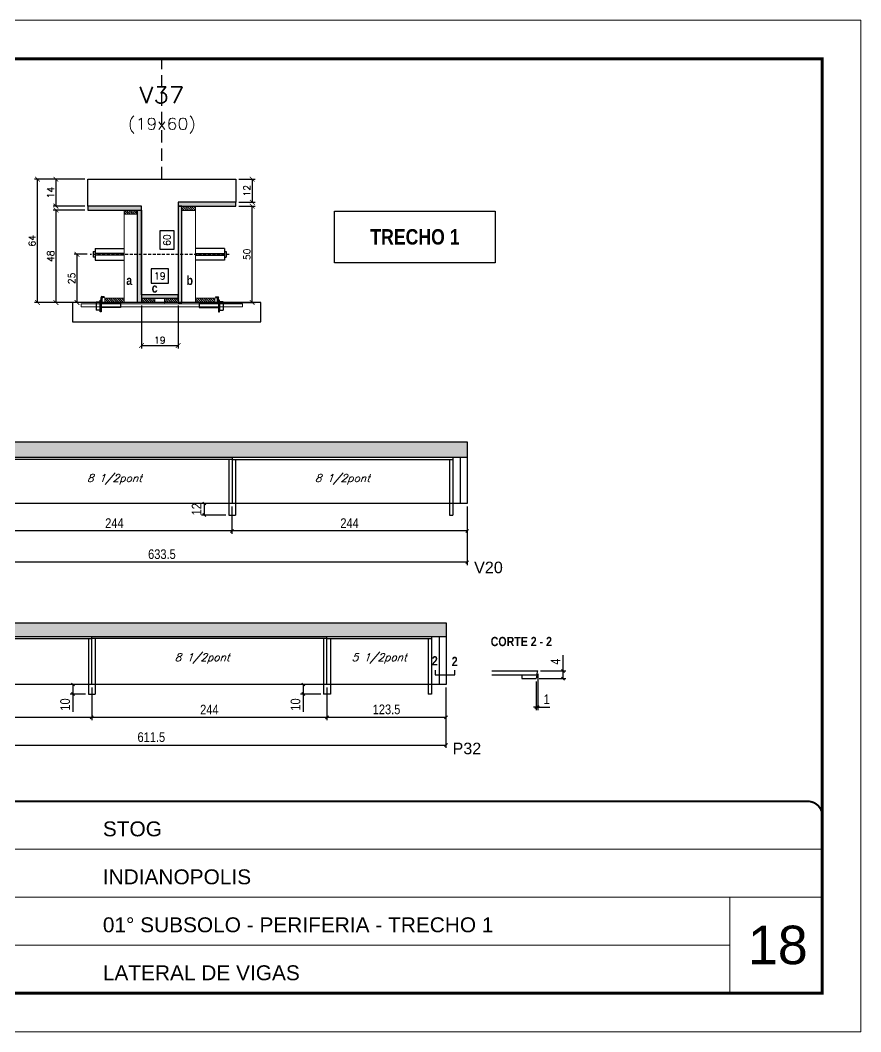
# Model space of a CAD drawing. Extents: x 0 to 6325, y 5574 to 19307.
# Drawn here: x 2198 to 3070, y 12466 to 13516 of the extents above; entities that cross this region are included whole.
import ezdxf
from ezdxf.enums import TextEntityAlignment as Align

# ---------------------------------------------------------------- set-up
doc = ezdxf.new("R2010")
doc.units = 0
for name, pattern in [('CONTINUO', [0]), ('DASHED', [0.75, 0.5, -0.25]), ('HIDDEN', [9.525, 6.35, -3.175])]:
    doc.linetypes.add(name, pattern=pattern)
for name, color, linetype in [('1', 1, 'Continuous'), ('5', 5, 'Continuous'), ('barrote', 251, 'Continuous'), ('COTA', 241, 'Continuous'), ('Cota Seção (2x)', 4, 'Continuous'), ('detalhes', 4, 'Continuous'), ('Hachura', 253, 'Continuous'), ('NOMENCLATURA', 7, 'Continuous'), ('Painéis', 200, 'Continuous'), ('presilha', 1, 'Continuous'), ('SARR_2.2x7', 40, 'Continuous'), ('SARR_3.5x7', 81, 'Continuous'), ('TENSOR', 3, 'Continuous'), ('texto', 7, 'Continuous'), ('Texto de Titulo', 7, 'Continuous'), ('Texto Qtd Sarr', 242, 'Continuous')]:
    doc.layers.add(name, color=color, linetype=linetype)
for name, color, linetype, lineweight in [('CARIMBO', 255, 'Continuous', 9), ('CONCRETO', 251, 'Continuous', 25), ('Folhas', 255, 'Continuous', 9), ('Madeira', 126, 'Continuous', 18), ('SARRAFO DE PRESSAO', 251, 'DASHED', 9), ('SCO-___-LAJ', 2, 'Continuous', 0), ('Texto Seção', 7, 'Continuous', 15)]:
    doc.layers.add(name, color=color, linetype=linetype, lineweight=lineweight)
doc.styles.add('arial', font='arial.ttf')
doc.styles.add('COTA TECNICA', font='techl___.ttf', dxfattribs={"height": 10})
doc.styles.add('ROMANC', font='techb___.ttf', dxfattribs={"height": 2.5})
doc.styles.add('Romans', font='romans.shx')
doc.styles.get("Standard").update_dxf_attribs({"font": 'arial.ttf'})
doc.styles.add('TECNICA', font='techb___.ttf', dxfattribs={"height": 10})
doc.dimstyles.new('Cota Seção (2x)', dxfattribs={"dimtxt": 7, "dimasz": 5, "dimexe": 3, "dimexo": 3, "dimgap": 2, "dimtad": 3, "dimdec": 1, "dimlfac": 0.5, "dimzin": 12, "dimdsep": 46, "dimtxsty": 'Romans', "dimblk": 'ARCHTICK', "dimcen": 0, "dimclrd": 4, "dimclre": 4, "dimclrt": 1, "dimadec": 1, "dimazin": 3, "dimtfac": 1, "dimtdec": 1, "dimtmove": 0, "dimatfit": 3, "dimldrblk": 'OBLIQUE', "dimfxl": 1, "dimtolj": 1, "dimtzin": 12, "dimarcsym": 0})
doc.dimstyles.new('Cota Seção interna', dxfattribs={"dimtxt": 7, "dimasz": 6, "dimexe": 0.18, "dimexo": 2, "dimgap": -4, "dimtad": 3, "dimdec": 1, "dimlfac": 0.5, "dimzin": 12, "dimdsep": 46, "dimtxsty": 'Romans', "dimblk": 'ARCHTICK', "dimcen": 0.09, "dimse1": 1, "dimse2": 1, "dimsd1": 1, "dimsd2": 1, "dimclrd": 180, "dimclre": 5, "dimclrt": 1, "dimadec": 0, "dimazin": 3, "dimtfac": 1, "dimtdec": 1, "dimtofl": 0, "dimtmove": 0, "dimatfit": 3, "dimldrblk": 'ARCHTICK', "dimfxl": 1, "dimtolj": 1, "dimtzin": 0, "dimarcsym": 0})
doc.dimstyles.new('PAINEL', dxfattribs={"dimtxt": 10, "dimasz": 3, "dimexe": 3, "dimexo": 3, "dimgap": 3, "dimtad": 1, "dimdec": 1, "dimzin": 12, "dimdsep": 46, "dimtxsty": 'COTA TECNICA', "dimblk1": 'OBLIQUE', "dimblk2": 'OBLIQUE', "dimsah": 1, "dimcen": 0.9, "dimclrd": 4, "dimclre": 4, "dimclrt": 240, "dimadec": 1, "dimazin": 3, "dimtfac": 1, "dimtdec": 1, "dimtmove": 0, "dimatfit": 3, "dimfxl": 1, "dimtolj": 1, "dimtzin": 12, "dimarcsym": 0})
pattern_1 = [(315, (25280.4202, 4993.0558), (1.12253202, 1.12253202), [])]
pattern_2 = [(50, (-2e-12, 1148.575), (5.46554, -0.4781726), [0.5715, -6.2865]), (355, (-2e-12, 1148.575), (-1.0573026, 5.7317054), [0.4572, -5.0292175]), (100.451445, (0.4555, 1148.535), (4.4082374, 5.2535326), [0.4857003, -5.3427073]), (46.1842, (-2e-12, 1150.099), (8.1323712, -1.26127), [0.85725, -9.42975]), (96.63556, (0.678, 1149.994), (7.122124, 7.4227837), [0.7285507, -8.014068]), (351.18415, (-2e-12, 1150.099), (7.122124, 7.422784), [0.685799, -7.543792]), (21, (0.762, 1149.718), (4.5484317, -3.067956), [0.5715, -6.2865]), (326, (0.762, 1149.718), (1.8540609, 5.525639), [0.4572, -5.0292]), (71.451445, (1.141, 1149.4624), (6.4024926, 2.457683), [0.4857003, -5.3426981]), (37.5, (-2e-12, 1148.5751), (0.0926581, 2.53665117), [0, -4.96824, 0, -5.1054, 0, -5.04825]), (7.5, (-2e-12, 1148.575), (2.0045899, 3.00541724), [0, -2.91084, 0, -4.85394, 0, -1.92405]), (327.5, (-1.6993, 1148.5751), (4.06771786, -0.17186232), [0, -1.905, 0, -5.9436, 0, -7.8867]), (317.5, (-2.4613, 1148.575), (4.4438754, 0.7627947), [0, -2.4765, 0, -3.94716, 0, -5.6007])]

# ---------------------------------------------------------------- blocks, each defined once
blk = doc.blocks.new('9999999999')
at = {"color": 30, "linetype": 'CONTINUO'}
for p, q in [((98564.6, 34379.6), (99584, 34379.6)), ((98564.6, 34329.8), (99488, 34329.8)), ((99584, 34329.8), (99488, 34329.8)), ((99488, 34329.8), (99488, 34230.2)), ((98564.6, 34280), (99488, 34280))]:
    blk.add_line(p, q, dxfattribs=at)
at = {"color": 30, "linetype": 'CONTINUO', "const_width": 2}
blk.add_lwpolyline([(99584, 34230.2), (99584, 34414.4, 0.414214), (99569, 34429.4), (98229, 34429.4, 0.414214), (98214, 34414.4), (98214, 34245.2, 0.414214), (98229, 34230.2), (99584, 34230.2)], format="xyb", dxfattribs=at)
at = {"layer": 'Folhas'}
blk.add_lwpolyline([(98139, 34190.2), (99624, 34190.2), (99624, 35240.2), (98139, 35240.2)], close=True, dxfattribs=at)
at = {"layer": 'Folhas', "color": 30, "const_width": 3}
blk.add_lwpolyline([(98214, 34230.2), (99584, 34230.2), (99584, 35200.2), (98214, 35200.2)], close=True, dxfattribs=at)
at = {"color": 7, "linetype": 'Continuous', "ltscale": 5, "style": 'arial'}
for s, height, p in [('STOG', 15.48, (98837.7, 34393.1)), ('INDIANOPOLIS', 15.483, (98837.7, 34343.3)), ('01° SUBSOLO - PERIFERIA - TRECHO 1', 15.483, (98837.7, 34293.5)), ('LATERAL DE VIGAS', 15.483, (98837.7, 34243.7))]:
    blk.add_text(s, height=height, dxfattribs=at).set_placement(p)
blk = doc.blocks.new('titulo1')
at = {"layer": 'Defpoints', "color": 252, "linetype": 'HIDDEN', "ltscale": 2}
blk.add_line((0, 0), (0, 125), dxfattribs=at)
at = {"layer": 'Defpoints', "style": 'Romans', "oblique": 15}
blk.add_attdef('FOLHA', text='', height=10, dxfattribs=at).set_placement((0, 15.6), align=Align.MIDDLE_CENTER)
at = {"layer": 'Texto Qtd Sarr', "color": 3, "style": 'Romans', "oblique": 15}
for tag, height, p in [('TITULO', 17, (0, 71.4)), ('SEÇÃO', 12, (0, 41.5))]:
    blk.add_attdef(tag, text='', height=height, dxfattribs=at).set_placement(p, align=Align.MIDDLE_CENTER)
blk = doc.blocks.new('_ArchTick')
at = {"color": 0, "linetype": 'ByBlock', "const_width": 0.15}
blk.add_lwpolyline([(-0.5, -0.5), (0.5, 0.5)], dxfattribs=at)
blk = doc.blocks.new('*D3735')
at = {"layer": 'COTA', "color": 4, "lineweight": -2, "transparency": 16777216}
for p, q in [((2424.8, 13350.7), (2441.7, 13350.7)), ((2438.7, 13350.7), (2438.7, 13326.7)), ((2424.8, 13326.7), (2441.7, 13326.7))]:
    blk.add_line(p, q, dxfattribs=at)
at = {"layer": 'Defpoints', "color": 0, "transparency": 16777216}
for p in [(2421.8, 13350.7), (2421.8, 13326.7), (2438.7, 13326.7)]:
    blk.add_point(p, dxfattribs=at)
at = {"layer": 'COTA', "color": 4, "lineweight": -2, "transparency": 16777216, "xscale": 5, "yscale": 5, "zscale": 5}
for p, rotation in [((2438.7, 13350.7), 90), ((2438.7, 13326.7), 270)]:
    blk.add_blockref('_ArchTick', p, dxfattribs=dict(at, rotation=rotation))
at = {"layer": 'COTA', "color": 1, "transparency": 16777216, "insert": (2433.2, 13338.7), "char_height": 7, "attachment_point": 5, "rotation": 90, "style": 'Romans'}
blk.add_mtext('\\A1;12', dxfattribs=at)
blk = doc.blocks.new('_Oblique')
at = {"layer": '1', "color": 0, "lineweight": -2}
blk.add_line((-0.5, -0.5), (0.5, 0.5), dxfattribs=at)
blk = doc.blocks.new('*D3736')
at = {"layer": 'COTA', "color": 4, "lineweight": -2, "transparency": 16777216}
for p, q in [((2265.2, 13350.7), (2212.8, 13350.7)), ((2215.8, 13222.7), (2215.8, 13350.7)), ((2287.2, 13222.7), (2212.8, 13222.7))]:
    blk.add_line(p, q, dxfattribs=at)
at = {"layer": 'Defpoints', "color": 0, "transparency": 16777216}
for p in [(2215.8, 13350.7), (2268.2, 13350.7), (2290.2, 13222.7)]:
    blk.add_point(p, dxfattribs=at)
at = {"layer": 'COTA', "color": 4, "lineweight": -2, "transparency": 16777216, "xscale": 5, "yscale": 5, "zscale": 5}
for p, rotation in [((2215.8, 13350.7), 90), ((2215.8, 13222.7), 270)]:
    blk.add_blockref('_ArchTick', p, dxfattribs=dict(at, rotation=rotation))
at = {"layer": 'COTA', "color": 1, "transparency": 16777216, "insert": (2210.3, 13286.7), "char_height": 7, "attachment_point": 5, "rotation": 90, "style": 'Romans'}
blk.add_mtext('\\A1;64', dxfattribs=at)
blk = doc.blocks.new('*D3737')
at = {"layer": 'COTA', "color": 4, "lineweight": -2, "transparency": 16777216}
for p, q in [((2424.8, 13322.7), (2441.7, 13322.7)), ((2438.7, 13222.7), (2438.7, 13322.7)), ((2398.4, 13222.7), (2441.7, 13222.7))]:
    blk.add_line(p, q, dxfattribs=at)
at = {"layer": 'Defpoints', "color": 0, "transparency": 16777216}
for p in [(2421.8, 13322.7), (2438.7, 13322.7), (2395.4, 13222.7)]:
    blk.add_point(p, dxfattribs=at)
at = {"layer": 'COTA', "color": 4, "lineweight": -2, "transparency": 16777216, "xscale": 5, "yscale": 5, "zscale": 5}
for p, rotation in [((2438.7, 13322.7), 90), ((2438.7, 13222.7), 270)]:
    blk.add_blockref('_ArchTick', p, dxfattribs=dict(at, rotation=rotation))
at = {"layer": 'COTA', "color": 1, "transparency": 16777216, "insert": (2433.2, 13272.7), "char_height": 7, "attachment_point": 5, "rotation": 90, "style": 'Romans'}
blk.add_mtext('\\A1;50', dxfattribs=at)
blk = doc.blocks.new('*D3738')
at = {"layer": 'Cota Seção (2x)', "color": 180, "lineweight": -2, "transparency": 16777216}
for p, q in [((2357.8, 13297), (2342.8, 13297)), ((2342.8, 13297), (2342.8, 13278)), ((2357.8, 13278), (2357.8, 13297)), ((2342.8, 13278), (2357.8, 13278))]:
    blk.add_line(p, q, dxfattribs=at)
at = {"layer": 'Defpoints', "color": 0, "transparency": 16777216}
for p in [(2361.8, 13350.7), (2372.8, 13350.7), (2372.8, 13230.7)]:
    blk.add_point(p, dxfattribs=at)
at = {"layer": 'Cota Seção (2x)', "color": 1, "transparency": 16777216, "insert": (2350.3, 13287.5), "char_height": 7, "attachment_point": 5, "rotation": 90, "style": 'Romans'}
blk.add_mtext('\\A1;60', dxfattribs=at)
blk = doc.blocks.new('*D3739')
at = {"layer": 'COTA', "color": 4, "lineweight": -2, "transparency": 16777216}
for p, q in [((2265.2, 13350.7), (2232.1, 13350.7)), ((2235.1, 13350.7), (2235.1, 13322.7)), ((2265.2, 13322.7), (2232.1, 13322.7))]:
    blk.add_line(p, q, dxfattribs=at)
at = {"layer": 'Defpoints', "color": 0, "transparency": 16777216}
for p in [(2268.2, 13350.7), (2235.1, 13322.7), (2268.2, 13322.7)]:
    blk.add_point(p, dxfattribs=at)
at = {"layer": 'COTA', "color": 4, "lineweight": -2, "transparency": 16777216, "xscale": 5, "yscale": 5, "zscale": 5}
for p, rotation in [((2235.1, 13350.7), 90), ((2235.1, 13322.7), 270)]:
    blk.add_blockref('_ArchTick', p, dxfattribs=dict(at, rotation=rotation))
at = {"layer": 'COTA', "color": 1, "transparency": 16777216, "insert": (2229.6, 13336.7), "char_height": 7, "attachment_point": 5, "rotation": 90, "style": 'Romans'}
blk.add_mtext('\\A1;14', dxfattribs=at)
blk = doc.blocks.new('*D3740')
at = {"layer": 'COTA', "color": 4, "lineweight": -2, "transparency": 16777216}
for p, q in [((2265.2, 13318.7), (2232.1, 13318.7)), ((2235.1, 13318.7), (2235.1, 13222.7)), ((2287.2, 13222.7), (2232.1, 13222.7))]:
    blk.add_line(p, q, dxfattribs=at)
at = {"layer": 'Defpoints', "color": 0, "transparency": 16777216}
for p in [(2268.2, 13318.7), (2235.1, 13222.7), (2290.2, 13222.7)]:
    blk.add_point(p, dxfattribs=at)
at = {"layer": 'COTA', "color": 4, "lineweight": -2, "transparency": 16777216, "xscale": 5, "yscale": 5, "zscale": 5}
for p, rotation in [((2235.1, 13318.7), 90), ((2235.1, 13222.7), 270)]:
    blk.add_blockref('_ArchTick', p, dxfattribs=dict(at, rotation=rotation))
at = {"layer": 'COTA', "color": 1, "transparency": 16777216, "insert": (2229.6, 13270.7), "char_height": 7, "attachment_point": 5, "rotation": 90, "style": 'Romans'}
blk.add_mtext('\\A1;48', dxfattribs=at)
blk = doc.blocks.new('PRESILHA METÁLICA 1')
at = {"layer": 'presilha'}
for p, q in [((7.5, 10.6), (7.5, 19.9)), ((12, 21), (8.6, 21)), ((9, 11.6), (9, 18.9)), ((12, 19.5), (9.6, 19.5)), ((12, 21), (12, 19.5)), ((0, 13), (6, 13)), ((0, 13), (0, 0)), ((6, 0), (0, 0)), ((6, 15.5), (7.5, 15.5)), ((6, -2.5), (6, 15.5)), ((6, 13), (6, 0)), ((7.5, 15.5), (7.5, -2.5)), ((37.5, 4.1), (7.5, 4.1)), ((37.5, 11), (9.6, 11)), ((37.5, 11), (37.5, 4.1)), ((7.5, -2.5), (6, -2.5))]:
    blk.add_line(p, q, dxfattribs=at)
for centre, radius, start, end in [((8.6, 19.9), 1.14, 90, 180), ((9.6, 18.9), 0.57, 90, 180), ((9.6, 11.6), 0.57, 180, 270)]:
    blk.add_arc(centre, radius, start, end, dxfattribs=at)
blk = doc.blocks.new('*D3741')
at = {"layer": 'COTA', "color": 4, "lineweight": -2, "transparency": 16777216}
for p, q in [((2323.8, 13219.7), (2323.8, 13175)), ((2361.8, 13219.7), (2361.8, 13175)), ((2323.8, 13178), (2361.8, 13178))]:
    blk.add_line(p, q, dxfattribs=at)
at = {"layer": 'Defpoints', "color": 0, "transparency": 16777216}
for p in [(2323.8, 13222.7), (2361.8, 13222.7), (2361.8, 13178)]:
    blk.add_point(p, dxfattribs=at)
at = {"layer": 'COTA', "color": 4, "lineweight": -2, "transparency": 16777216, "xscale": 5, "yscale": 5, "zscale": 5, "rotation": 180}
blk.add_blockref('_ArchTick', (2323.8, 13178), dxfattribs=at)
at = {"layer": 'COTA', "color": 4, "lineweight": -2, "transparency": 16777216, "xscale": 5, "yscale": 5, "zscale": 5}
blk.add_blockref('_ArchTick', (2361.8, 13178), dxfattribs=at)
at = {"layer": 'COTA', "color": 1, "transparency": 16777216, "insert": (2342.8, 13183.5), "char_height": 7, "attachment_point": 5, "style": 'Romans'}
blk.add_mtext('\\A1;19', dxfattribs=at)
blk = doc.blocks.new('*D3742')
at = {"layer": 'Cota Seção (2x)', "color": 180, "lineweight": -2, "transparency": 16777216}
for p, q in [((2351.8, 13257.7), (2333.8, 13257.7)), ((2333.8, 13257.7), (2333.8, 13242.7)), ((2351.8, 13242.7), (2351.8, 13257.7)), ((2333.8, 13242.7), (2351.8, 13242.7))]:
    blk.add_line(p, q, dxfattribs=at)
at = {"layer": 'Defpoints', "color": 0, "transparency": 16777216}
for p in [(2361.8, 13238.7), (2323.8, 13222.7), (2361.8, 13222.7)]:
    blk.add_point(p, dxfattribs=at)
at = {"layer": 'Cota Seção (2x)', "color": 1, "transparency": 16777216, "insert": (2342.8, 13250.2), "char_height": 7, "attachment_point": 5, "style": 'Romans'}
blk.add_mtext('\\A1;19', dxfattribs=at)
blk = doc.blocks.new('*D3743')
at = {"layer": 'COTA', "color": 4, "lineweight": -2, "transparency": 16777216}
for p, q in [((2028.2, 13011.1), (2028.2, 12950.2)), ((2661.7, 13011.1), (2661.7, 12950.2)), ((2661.7, 12953.2), (2028.2, 12953.2))]:
    blk.add_line(p, q, dxfattribs=at)
at = {"layer": 'Defpoints', "color": 0, "transparency": 16777216}
for p in [(2028.2, 13014.1), (2661.7, 13014.1), (2028.2, 12953.2)]:
    blk.add_point(p, dxfattribs=at)
at = {"layer": 'COTA', "color": 4, "lineweight": -2, "transparency": 16777216, "xscale": 3, "yscale": 3, "zscale": 3, "rotation": 180}
blk.add_blockref('_Oblique', (2028.2, 12953.2), dxfattribs=at)
at = {"layer": 'COTA', "color": 4, "lineweight": -2, "transparency": 16777216, "xscale": 3, "yscale": 3, "zscale": 3}
blk.add_blockref('_Oblique', (2661.7, 12953.2), dxfattribs=at)
at = {"layer": 'COTA', "color": 240, "transparency": 16777216, "insert": (2345, 12961.4), "char_height": 10, "attachment_point": 5, "style": 'COTA TECNICA'}
blk.add_mtext('\\A1;633.5', dxfattribs=at)
blk = doc.blocks.new('*D3744')
at = {"layer": 'COTA', "color": 4, "lineweight": -2, "transparency": 16777216}
for p, q in [((2028.2, 12823.2), (2028.2, 12760.3)), ((2639.7, 12823.2), (2639.7, 12760.3)), ((2028.2, 12763.3), (2639.7, 12763.3))]:
    blk.add_line(p, q, dxfattribs=at)
at = {"layer": 'Defpoints', "color": 0, "transparency": 16777216}
for p in [(2028.2, 12826.2), (2639.7, 12826.2), (2639.7, 12763.3)]:
    blk.add_point(p, dxfattribs=at)
at = {"layer": 'COTA', "color": 4, "lineweight": -2, "transparency": 16777216, "xscale": 3, "yscale": 3, "zscale": 3, "rotation": 180}
blk.add_blockref('_Oblique', (2028.2, 12763.3), dxfattribs=at)
at = {"layer": 'COTA', "color": 4, "lineweight": -2, "transparency": 16777216, "xscale": 3, "yscale": 3, "zscale": 3}
blk.add_blockref('_Oblique', (2639.7, 12763.3), dxfattribs=at)
at = {"layer": 'COTA', "color": 240, "transparency": 16777216, "insert": (2334, 12771.5), "char_height": 10, "attachment_point": 5, "style": 'COTA TECNICA'}
blk.add_mtext('\\A1;611.5', dxfattribs=at)
blk = doc.blocks.new('*D4932')
at = {"layer": 'COTA', "color": 4, "lineweight": -2, "transparency": 16777216}
for p, q in [((2417.7, 13011.1), (2417.7, 12982.6)), ((2661.7, 13011.1), (2661.7, 12982.6)), ((2661.7, 12985.6), (2417.7, 12985.6))]:
    blk.add_line(p, q, dxfattribs=at)
at = {"layer": 'Defpoints', "color": 0, "transparency": 16777216}
for p in [(2417.7, 13014.1), (2661.7, 13014.1), (2417.7, 12985.6)]:
    blk.add_point(p, dxfattribs=at)
at = {"layer": 'COTA', "color": 4, "lineweight": -2, "transparency": 16777216, "xscale": 3, "yscale": 3, "zscale": 3, "rotation": 180}
blk.add_blockref('_Oblique', (2417.7, 12985.6), dxfattribs=at)
at = {"layer": 'COTA', "color": 4, "lineweight": -2, "transparency": 16777216, "xscale": 3, "yscale": 3, "zscale": 3}
blk.add_blockref('_Oblique', (2661.7, 12985.6), dxfattribs=at)
at = {"layer": 'COTA', "color": 240, "transparency": 16777216, "insert": (2539.7, 12993.7), "char_height": 10, "attachment_point": 5, "style": 'COTA TECNICA'}
blk.add_mtext('\\A1;244', dxfattribs=at)
blk = doc.blocks.new('*D4933')
at = {"layer": 'COTA', "color": 4, "lineweight": -2, "transparency": 16777216}
for p, q in [((2173.7, 13011.1), (2173.7, 12982.6)), ((2417.7, 13011.1), (2417.7, 12982.6)), ((2417.7, 12985.6), (2173.7, 12985.6))]:
    blk.add_line(p, q, dxfattribs=at)
at = {"layer": 'Defpoints', "color": 0, "transparency": 16777216}
for p in [(2173.7, 13014.1), (2417.7, 13014.1), (2173.7, 12985.6)]:
    blk.add_point(p, dxfattribs=at)
at = {"layer": 'COTA', "color": 4, "lineweight": -2, "transparency": 16777216, "xscale": 3, "yscale": 3, "zscale": 3, "rotation": 180}
blk.add_blockref('_Oblique', (2173.7, 12985.6), dxfattribs=at)
at = {"layer": 'COTA', "color": 4, "lineweight": -2, "transparency": 16777216, "xscale": 3, "yscale": 3, "zscale": 3}
blk.add_blockref('_Oblique', (2417.7, 12985.6), dxfattribs=at)
at = {"layer": 'COTA', "color": 240, "transparency": 16777216, "insert": (2295.7, 12993.7), "char_height": 10, "attachment_point": 5, "style": 'COTA TECNICA'}
blk.add_mtext('\\A1;244', dxfattribs=at)
blk = doc.blocks.new('*D4910')
at = {"layer": 'COTA', "color": 4, "lineweight": -2, "transparency": 16777216}
for p, q in [((2389.1, 13002.1), (2389.1, 13014.1)), ((2411.2, 13002.1), (2386.1, 13002.1))]:
    blk.add_line(p, q, dxfattribs=at)
at = {"layer": 'Defpoints', "color": 0, "transparency": 16777216}
for p in [(2389.1, 13014.1), (2389.1, 13014.1), (2414.2, 13002.1)]:
    blk.add_point(p, dxfattribs=at)
at = {"layer": 'COTA', "color": 4, "lineweight": -2, "transparency": 16777216, "xscale": 3, "yscale": 3, "zscale": 3}
for p, rotation in [((2389.1, 13014.1), 90), ((2389.1, 13002.1), 270)]:
    blk.add_blockref('_Oblique', p, dxfattribs=dict(at, rotation=rotation))
at = {"layer": 'COTA', "color": 240, "transparency": 16777216, "insert": (2381, 13008.1), "char_height": 10, "attachment_point": 5, "rotation": 90, "style": 'COTA TECNICA'}
blk.add_mtext('\\A1;12', dxfattribs=at)
blk = doc.blocks.new('*D4912')
at = {"layer": 'COTA', "color": 4, "lineweight": -2, "transparency": 16777216}
for p, q in [((2028.2, 12823.2), (2028.2, 12789.1)), ((2272.2, 12823.2), (2272.2, 12789.1)), ((2028.2, 12792.1), (2272.2, 12792.1))]:
    blk.add_line(p, q, dxfattribs=at)
at = {"layer": 'Defpoints', "color": 0, "transparency": 16777216}
for p in [(2028.2, 12826.2), (2272.2, 12826.2), (2272.2, 12792.1)]:
    blk.add_point(p, dxfattribs=at)
at = {"layer": 'COTA', "color": 4, "lineweight": -2, "transparency": 16777216, "xscale": 3, "yscale": 3, "zscale": 3, "rotation": 180}
blk.add_blockref('_Oblique', (2028.2, 12792.1), dxfattribs=at)
at = {"layer": 'COTA', "color": 4, "lineweight": -2, "transparency": 16777216, "xscale": 3, "yscale": 3, "zscale": 3}
blk.add_blockref('_Oblique', (2272.2, 12792.1), dxfattribs=at)
at = {"layer": 'COTA', "color": 240, "transparency": 16777216, "insert": (2150.2, 12800.1), "char_height": 10, "attachment_point": 5, "style": 'COTA TECNICA'}
blk.add_mtext('\\A1;244', dxfattribs=at)
blk = doc.blocks.new('*D4926')
at = {"layer": 'COTA', "color": 4, "lineweight": -2, "transparency": 16777216}
for p, q in [((2272.2, 12823.2), (2272.2, 12789.1)), ((2516.2, 12823.2), (2516.2, 12789.1)), ((2272.2, 12792.1), (2516.2, 12792.1))]:
    blk.add_line(p, q, dxfattribs=at)
at = {"layer": 'Defpoints', "color": 0, "transparency": 16777216}
for p in [(2272.2, 12826.2), (2516.2, 12826.2), (2516.2, 12792.1)]:
    blk.add_point(p, dxfattribs=at)
at = {"layer": 'COTA', "color": 4, "lineweight": -2, "transparency": 16777216, "xscale": 3, "yscale": 3, "zscale": 3, "rotation": 180}
blk.add_blockref('_Oblique', (2272.2, 12792.1), dxfattribs=at)
at = {"layer": 'COTA', "color": 4, "lineweight": -2, "transparency": 16777216, "xscale": 3, "yscale": 3, "zscale": 3}
blk.add_blockref('_Oblique', (2516.2, 12792.1), dxfattribs=at)
at = {"layer": 'COTA', "color": 240, "transparency": 16777216, "insert": (2394.2, 12800.1), "char_height": 10, "attachment_point": 5, "style": 'COTA TECNICA'}
blk.add_mtext('\\A1;244', dxfattribs=at)
blk = doc.blocks.new('*D3756')
at = {"layer": 'COTA', "color": 4, "lineweight": -2, "transparency": 16777216}
for p, q in [((2516.2, 12823.2), (2516.2, 12789.1)), ((2639.7, 12823.2), (2639.7, 12789.1)), ((2516.2, 12792.1), (2639.7, 12792.1))]:
    blk.add_line(p, q, dxfattribs=at)
at = {"layer": 'Defpoints', "color": 0, "transparency": 16777216}
for p in [(2516.2, 12826.2), (2639.7, 12826.2), (2639.7, 12792.1)]:
    blk.add_point(p, dxfattribs=at)
at = {"layer": 'COTA', "color": 4, "lineweight": -2, "transparency": 16777216, "xscale": 3, "yscale": 3, "zscale": 3, "rotation": 180}
blk.add_blockref('_Oblique', (2516.2, 12792.1), dxfattribs=at)
at = {"layer": 'COTA', "color": 4, "lineweight": -2, "transparency": 16777216, "xscale": 3, "yscale": 3, "zscale": 3}
blk.add_blockref('_Oblique', (2639.7, 12792.1), dxfattribs=at)
at = {"layer": 'COTA', "color": 240, "transparency": 16777216, "insert": (2578, 12800.3), "char_height": 10, "attachment_point": 5, "style": 'COTA TECNICA'}
blk.add_mtext('\\A1;123.5', dxfattribs=at)
blk = doc.blocks.new('*D4927')
at = {"layer": 'COTA', "color": 4, "lineweight": -2, "transparency": 16777216}
for p, q in [((2734.9, 12837.3), (2734.9, 12799.7)), ((2733.4, 12829.3), (2733.4, 12799.7)), ((2733.4, 12802.7), (2730.4, 12802.7)), ((2733.4, 12802.7), (2734.9, 12802.7)), ((2734.9, 12802.7), (2747.4, 12802.7))]:
    blk.add_line(p, q, dxfattribs=at)
at = {"layer": 'Defpoints', "color": 0, "transparency": 16777216}
for p in [(2733.4, 12832.3), (2734.9, 12840.3), (2734.9, 12802.7)]:
    blk.add_point(p, dxfattribs=at)
at = {"layer": 'COTA', "color": 4, "lineweight": -2, "transparency": 16777216, "xscale": 3, "yscale": 3, "zscale": 3}
blk.add_blockref('_Oblique', (2733.4, 12802.7), dxfattribs=at)
at = {"layer": 'COTA', "color": 4, "lineweight": -2, "transparency": 16777216, "xscale": 3, "yscale": 3, "zscale": 3, "rotation": 180}
blk.add_blockref('_Oblique', (2734.9, 12802.7), dxfattribs=at)
at = {"layer": 'COTA', "color": 240, "transparency": 16777216, "insert": (2744.2, 12810.8), "char_height": 10, "attachment_point": 5, "style": 'COTA TECNICA'}
blk.add_mtext('\\A1;1', dxfattribs=at)
blk = doc.blocks.new('*D3757')
at = {"layer": 'COTA', "color": 4, "lineweight": -2, "transparency": 16777216}
for p, q in [((2761.2, 12840.3), (2761.2, 12856.5)), ((2736.4, 12832.3), (2764.2, 12832.3)), ((2737.9, 12840.3), (2764.2, 12840.3)), ((2761.2, 12832.3), (2761.2, 12840.3))]:
    blk.add_line(p, q, dxfattribs=at)
at = {"layer": 'Defpoints', "color": 0, "transparency": 16777216}
for p in [(2733.4, 12832.3), (2734.9, 12840.3), (2761.2, 12840.3)]:
    blk.add_point(p, dxfattribs=at)
at = {"layer": 'COTA', "color": 4, "lineweight": -2, "transparency": 16777216, "xscale": 3, "yscale": 3, "zscale": 3}
for p, rotation in [((2761.2, 12840.3), 90), ((2761.2, 12832.3), 270)]:
    blk.add_blockref('_Oblique', p, dxfattribs=dict(at, rotation=rotation))
at = {"layer": 'COTA', "color": 240, "transparency": 16777216, "insert": (2753.2, 12849.9), "char_height": 10, "attachment_point": 5, "rotation": 90, "style": 'COTA TECNICA'}
blk.add_mtext('\\A1;4', dxfattribs=at)
blk = doc.blocks.new('*D4928')
at = {"layer": 'COTA', "color": 4, "lineweight": -2, "transparency": 16777216}
for p, q in [((2252.7, 12826.2), (2252.7, 12816.2)), ((2265.7, 12816.2), (2249.7, 12816.2)), ((2252.7, 12816.2), (2252.7, 12797.7))]:
    blk.add_line(p, q, dxfattribs=at)
at = {"layer": 'Defpoints', "color": 0, "transparency": 16777216}
for p in [(2252.7, 12826.2), (2252.7, 12826.2), (2268.7, 12816.2)]:
    blk.add_point(p, dxfattribs=at)
at = {"layer": 'COTA', "color": 4, "lineweight": -2, "transparency": 16777216, "xscale": 3, "yscale": 3, "zscale": 3}
for p, rotation in [((2252.7, 12826.2), 90), ((2252.7, 12816.2), 270)]:
    blk.add_blockref('_Oblique', p, dxfattribs=dict(at, rotation=rotation))
at = {"layer": 'COTA', "color": 240, "transparency": 16777216, "insert": (2244.6, 12805.4), "char_height": 10, "attachment_point": 5, "rotation": 90, "style": 'COTA TECNICA'}
blk.add_mtext('\\A1;10', dxfattribs=at)
blk = doc.blocks.new('*D3766')
at = {"layer": 'COTA', "color": 4, "lineweight": -2, "transparency": 16777216}
for p, q in [((2491.7, 12826.2), (2491.7, 12816.2)), ((2509.7, 12816.2), (2488.7, 12816.2)), ((2491.7, 12816.2), (2491.7, 12797.7))]:
    blk.add_line(p, q, dxfattribs=at)
at = {"layer": 'Defpoints', "color": 0, "transparency": 16777216}
for p in [(2491.7, 12826.2), (2491.7, 12826.2), (2512.7, 12816.2)]:
    blk.add_point(p, dxfattribs=at)
at = {"layer": 'COTA', "color": 4, "lineweight": -2, "transparency": 16777216, "xscale": 3, "yscale": 3, "zscale": 3}
for p, rotation in [((2491.7, 12826.2), 90), ((2491.7, 12816.2), 270)]:
    blk.add_blockref('_Oblique', p, dxfattribs=dict(at, rotation=rotation))
at = {"layer": 'COTA', "color": 240, "transparency": 16777216, "insert": (2483.6, 12805.4), "char_height": 10, "attachment_point": 5, "rotation": 90, "style": 'COTA TECNICA'}
blk.add_mtext('\\A1;10', dxfattribs=at)
blk = doc.blocks.new('*D4168')
at = {"layer": 'COTA', "color": 4, "lineweight": -2, "transparency": 16777216}
for p, q in [((2267.5, 13272.7), (2253.9, 13272.7)), ((2256.9, 13272.7), (2256.9, 13222.7)), ((2272.5, 13222.7), (2253.9, 13222.7))]:
    blk.add_line(p, q, dxfattribs=at)
at = {"layer": 'Defpoints', "color": 0, "transparency": 16777216}
for p in [(2270.5, 13272.7), (2256.9, 13222.7), (2275.5, 13222.7)]:
    blk.add_point(p, dxfattribs=at)
at = {"layer": 'COTA', "color": 4, "lineweight": -2, "transparency": 16777216, "xscale": 5, "yscale": 5, "zscale": 5}
for p, rotation in [((2256.9, 13272.7), 90), ((2256.9, 13222.7), 270)]:
    blk.add_blockref('_ArchTick', p, dxfattribs=dict(at, rotation=rotation))
at = {"layer": 'COTA', "color": 1, "transparency": 16777216, "insert": (2251.4, 13247.7), "char_height": 7, "attachment_point": 5, "rotation": 90, "style": 'Romans'}
blk.add_mtext('\\A1;25', dxfattribs=at)

msp = doc.modelspace()

# ---------------------------------------------------------------- hatches: boundary and pattern name
at = {"layer": 'COTA'}
h = msp.add_hatch(dxfattribs=at)
h.set_pattern_fill('AR-CONC', color=256, scale=0.03)
h.set_pattern_definition(pattern_2)
h.paths.add_polyline_path([(2661.75, 13078.07), (2028.25, 13078.07), (2028.25, 13062.07), (2661.75, 13062.07)])
h = msp.add_hatch(dxfattribs=at)
h.set_pattern_fill('AR-CONC', color=256, scale=0.03)
h.set_pattern_definition(pattern_2)
h.paths.add_polyline_path([(2028.25, 12890.16), (2028.25, 12876.16), (2639.75, 12876.16), (2639.75, 12890.16)])
at = {"layer": 'Hachura'}
h = msp.add_hatch(color=256, dxfattribs=at)
h.dxf.hatch_style = 1
h.paths.add_polyline_path([(2421.8, 13322.7), (2421.8, 13326.7), (2361.8, 13326.7), (2361.8, 13322.7)])
h = msp.add_hatch(color=256, dxfattribs=at)
h.dxf.hatch_style = 1
h.paths.add_polyline_path([(2323.8, 13318.7), (2323.8, 13322.7), (2268.2, 13322.7), (2268.2, 13318.7)])
h = msp.add_hatch(dxfattribs=at)
h.set_pattern_fill('ANSI31', color=256, scale=0.5, angle=270, style=0)
h.set_pattern_definition([(315, (25280.4202, 5011.0558), (1.12253202, 1.12253202), [])])
h.paths.add_polyline_path([(2319.8, 13314.3), (2319.8, 13318.7), (2305.8, 13318.7), (2305.8, 13314.3)])
h = msp.add_hatch(color=256, dxfattribs=at)
h.dxf.hatch_style = 1
h.paths.add_polyline_path([(2319.8, 13322.7), (2323.8, 13322.7), (2323.8, 13222.7), (2319.8, 13222.7)])
h = msp.add_hatch(color=256, dxfattribs=at)
h.dxf.hatch_style = 1
h.paths.add_polyline_path([(2365.8, 13322.7), (2361.8, 13322.7), (2361.8, 13222.7), (2365.8, 13222.7)])
h = msp.add_hatch(dxfattribs=at)
h.set_pattern_fill('ANSI31', color=256, scale=0.5, angle=270, style=0)
h.set_pattern_definition([(315, (25280.4202, 5015.0558), (1.12253202, 1.12253202), [])])
h.paths.add_polyline_path([(2365.8, 13318.3), (2365.8, 13322.7), (2379.8, 13322.7), (2379.8, 13318.3)])
h = msp.add_hatch(color=256, dxfattribs=at)
h.dxf.hatch_style = 1
h.paths.add_polyline_path([(2361.8, 13227.1), (2361.8, 13230.7), (2323.8, 13230.7), (2323.8, 13227.1)])
h = msp.add_hatch(dxfattribs=at)
h.set_pattern_fill('ANSI31', color=256, scale=0.5, angle=270, style=0)
h.set_pattern_definition([(315, (25280.4202, 4993.0558), (1.12253202, 1.12253202), [])])
h.paths.add_polyline_path([(2285.8, 13222.7), (2285.8, 13227.1), (2305.8, 13227.1), (2305.8, 13222.7)])
h = msp.add_hatch(dxfattribs=at)
h.set_pattern_fill('ANSI31', color=256, scale=0.5, angle=270, style=0)
h.set_pattern_definition(pattern_1)
h.paths.add_polyline_path([(2323.8, 13222.7), (2323.8, 13227.1), (2337.8, 13227.1), (2337.8, 13222.7)])
h = msp.add_hatch(dxfattribs=at)
h.set_pattern_fill('ANSI31', color=256, scale=0.5, angle=270, style=0)
h.set_pattern_definition(pattern_1)
h.paths.add_polyline_path([(2361.8, 13222.7), (2361.8, 13227.1), (2347.8, 13227.1), (2347.8, 13222.7)])
h = msp.add_hatch(dxfattribs=at)
h.set_pattern_fill('ANSI31', color=256, scale=0.5, angle=270, style=0)
h.set_pattern_definition(pattern_1)
h.paths.add_polyline_path([(2399.8, 13222.7), (2399.8, 13227.1), (2379.8, 13227.1), (2379.8, 13222.7)])

# ---------------------------------------------------------------- linework, layer by layer
at = {"ltscale": 3}
for p, q in [((2273.8, 13275.67), (2273.8, 13269.67)), ((2273.8, 13275.67), (2275.8, 13275.67)), ((2275.8, 13278.67), (2275.8, 13266.67)), ((2275.8, 13278.67), (2305.8, 13278.67)), ((2305.8, 13273.67), (2275.8, 13273.67)), ((2409.8, 13278.67), (2379.8, 13278.67)), ((2379.8, 13273.67), (2409.8, 13273.67)), ((2409.8, 13278.67), (2409.8, 13266.67)), ((2409.8, 13275.67), (2411.8, 13275.67)), ((2411.8, 13275.67), (2411.8, 13269.67)), ((2275.8, 13269.67), (2273.8, 13269.67)), ((2305.8, 13271.67), (2275.8, 13271.67)), ((2275.8, 13266.67), (2305.8, 13266.67)), ((2379.8, 13271.67), (2409.8, 13271.67)), ((2409.8, 13266.67), (2379.8, 13266.67)), ((2409.8, 13269.67), (2411.8, 13269.67))]:
    msp.add_line(p, q, dxfattribs=at)
at = {"layer": 'barrote'}
msp.add_lwpolyline([(2252.34, 13202.7), (2447.53, 13202.7), (2447.53, 13222.7), (2252.34, 13222.7)], close=True, dxfattribs=at)
at = {"layer": 'CONCRETO'}
msp.add_lwpolyline([(2268.2, 13322.7), (2268.2, 13350.7), (2421.8, 13350.7), (2421.8, 13326.7), (2361.8, 13326.7), (2361.8, 13230.7), (2323.8, 13230.7), (2323.8, 13322.7)], close=True, dxfattribs=at)
at = {"layer": 'COTA'}
for p, q in [((2028.25, 13078.07), (2661.75, 13078.07)), ((2661.75, 13078.07), (2661.75, 13062.07)), ((2028.25, 12890.16), (2639.75, 12890.16)), ((2639.75, 12890.16), (2639.75, 12876.16))]:
    msp.add_line(p, q, dxfattribs=at)
msp.add_lwpolyline([(2524.1, 13317.57), (2690.88, 13317.57), (2690.88, 13263.91), (2524.1, 13263.91)], close=True, dxfattribs=at)
at = {"layer": 'Madeira'}
for points in [[(2319.8, 13314.3), (2319.8, 13318.7), (2305.8, 13318.7), (2305.8, 13314.3)], [(2319.8, 13318.7), (2305.8, 13318.7), (2305.8, 13222.7), (2319.8, 13222.7)], [(2365.8, 13318.3), (2365.8, 13322.7), (2379.8, 13322.7), (2379.8, 13318.3)], [(2365.8, 13322.7), (2379.8, 13322.7), (2379.8, 13222.7), (2365.8, 13222.7)], [(2285.8, 13222.7), (2285.8, 13227.1), (2305.8, 13227.1), (2305.8, 13222.7)], [(2323.8, 13222.7), (2323.8, 13227.1), (2337.8, 13227.1), (2337.8, 13222.7)], [(2361.8, 13222.7), (2361.8, 13227.1), (2347.8, 13227.1), (2347.8, 13222.7)], [(2399.8, 13222.7), (2399.8, 13227.1), (2379.8, 13227.1), (2379.8, 13222.7)]]:
    msp.add_lwpolyline(points, close=True, dxfattribs=at)
at = {"layer": 'NOMENCLATURA', "linetype": 'Continuous'}
msp.add_lwpolyline([(2628.35, 12841.16), (2628.35, 12836.18), (2648.85, 12836.18), (2648.85, 12841.16)], dxfattribs=at)
at = {"layer": 'Painéis', "linetype": 'ByBlock'}
for p, q in [((2028.25, 13062.07), (2661.75, 13062.07)), ((2417.75, 13062.07), (2417.75, 13014.07)), ((2661.75, 13062.07), (2661.75, 13014.07)), ((2661.75, 13014.07), (2028.25, 13014.07)), ((2028.25, 12876.16), (2639.75, 12876.16)), ((2272.25, 12826.16), (2272.25, 12876.16)), ((2516.25, 12826.16), (2516.25, 12876.16)), ((2639.75, 12876.16), (2639.75, 12826.16)), ((2687.42, 12840.29), (2734.86, 12840.29)), ((2687.42, 12836.29), (2733.98, 12836.31)), ((2733.98, 12836.31), (2734.86, 12840.29)), ((2639.75, 12826.16), (2028.25, 12826.16))]:
    msp.add_line(p, q, dxfattribs=at)
at = {"layer": 'Painéis'}
for points in [[(2421.8, 13322.7), (2421.8, 13326.7), (2361.8, 13326.7), (2361.8, 13322.7)], [(2323.8, 13318.7), (2323.8, 13322.7), (2268.2, 13322.7), (2268.2, 13318.7)], [(2319.8, 13318.7), (2323.8, 13318.7), (2323.8, 13222.7), (2319.8, 13222.7)], [(2365.8, 13322.7), (2361.8, 13322.7), (2361.8, 13222.7), (2365.8, 13222.7)], [(2361.8, 13227.1), (2361.8, 13230.7), (2323.8, 13230.7), (2323.8, 13227.1)]]:
    msp.add_lwpolyline(points, close=True, dxfattribs=at)
at = {"layer": 'SARR_2.2x7', "linetype": 'Continuous'}
for p, q in [((2654.75, 13014.07), (2654.75, 13062.07)), ((2417.75, 13059.87), (2173.75, 13059.87)), ((2417.75, 13059.87), (2646.75, 13059.87)), ((2043.25, 12873.96), (2272.25, 12873.96)), ((2516.25, 12873.96), (2272.25, 12873.96)), ((2516.25, 12873.96), (2624.75, 12873.96)), ((2632.75, 12876.16), (2632.75, 12826.16)), ((2718.56, 12836.29), (2718.56, 12832.29)), ((2718.56, 12832.29), (2733.36, 12832.29))]:
    msp.add_line(p, q, dxfattribs=at)
msp.add_arc((2797.86, 12824.29), 65, 169.34013, 172.93029, dxfattribs=at)
at = {"layer": 'SARR_3.5x7'}
for p, q in [((2646.75, 13062.07), (2646.75, 13002.07)), ((2414.25, 13059.87), (2414.25, 13002.07)), ((2421.25, 13059.87), (2421.25, 13002.07)), ((2643.25, 13059.87), (2643.25, 13002.07)), ((2414.25, 13002.07), (2421.25, 13002.07)), ((2643.25, 13002.07), (2646.75, 13002.07)), ((2268.75, 12873.96), (2268.75, 12816.16)), ((2275.75, 12873.96), (2275.75, 12816.16)), ((2512.75, 12873.96), (2512.75, 12816.16)), ((2519.75, 12873.96), (2519.75, 12816.16)), ((2621.25, 12873.96), (2621.25, 12816.16)), ((2624.75, 12876.16), (2624.75, 12816.16)), ((2268.75, 12816.16), (2275.75, 12816.16)), ((2519.75, 12816.16), (2512.75, 12816.16)), ((2624.75, 12816.16), (2621.25, 12816.16))]:
    msp.add_line(p, q, dxfattribs=at)
at = {"layer": 'SCO-___-LAJ', "color": 1}
msp.add_lwpolyline([(2261.35, 13221.37), (2428.65, 13221.37), (2428.65, 13218.17), (2261.35, 13218.17)], close=True, dxfattribs=at)
at = {"layer": 'TENSOR', "linetype": 'HIDDEN', "ltscale": 0.5}
msp.add_line((2414.8, 13272.67), (2270.5, 13272.67), dxfattribs=at)

# ---------------------------------------------------------------- block references
at = {"layer": 'presilha', "yscale": 0.6666666666666666, "zscale": 0.6666666666666666}
for p, xscale in [((2276.93, 13214.73), 0.6666666666666666), ((2408.67, 13214.73), -0.6666666666666666)]:
    msp.add_blockref('PRESILHA METÁLICA 1', p, dxfattribs=dict(at, xscale=xscale))
at = {"layer": 'SARRAFO DE PRESSAO', "color": 6, "linetype": 'ByBlock'}
msp.add_blockref('9999999999', (-96553.98, -21724.51), dxfattribs=at)
at = {"layer": 'Texto Seção'}
ref = msp.add_blockref('titulo1', (2345, 13350.7), dxfattribs=at)
ref.add_attrib('TITULO', 'V37', dxfattribs={"layer": 'Texto de Titulo', "color": 7, "height": 17, "style": 'Romans', "width": 1.1}).set_placement((2345, 13438.2), align=Align.MIDDLE_CENTER)
ref.add_attrib('SEÇÃO', '(19x60)', dxfattribs={"layer": 'Texto de Titulo', "color": 7, "height": 12, "style": 'Romans', "width": 1.1}).set_placement((2345, 13408.2), align=Align.MIDDLE_CENTER)

# ---------------------------------------------------------------- texts
at = {"layer": '5', "linetype": 'Continuous'}
for s, p in [('V20', (2668.84, 12941.69)), ('P32', (2646.48, 12753.78))]:
    msp.add_text(s, height=12, rotation=359.99996, dxfattribs=at).set_placement(p)
at = {"layer": 'CARIMBO', "style": 'arial'}
msp.add_text('18', height=40, dxfattribs=at).set_placement((2952.86, 12535.84))
at = {"layer": 'detalhes', "style": 'TECNICA'}
for s, p in [('b', (2370.51, 13240.89)), ('a', (2307.97, 13240.9)), ('c', (2334.4, 13232.94)), ('CORTE 2 - 2', (2686.11, 12865.99)), ('2', (2625.06, 12845.96)), ('2', (2645.64, 12845.31))]:
    msp.add_text(s, height=9.6, dxfattribs=at).set_placement(p)
at = {"layer": 'NOMENCLATURA', "color": 2, "insert": (2607.49, 13290.74), "char_height": 16, "attachment_point": 5, "style": 'ROMANC'}
msp.add_mtext('TRECHO 1', dxfattribs=at)
at = {"layer": 'texto', "color": 2, "char_height": 8, "attachment_point": 5, "style": 'Romans'}
for s, insert in [('{\\Q19;\\C256;8 1/2pont}', (2295.75, 13039.07)), ('{\\Q19;\\C256;8 1/2pont}', (2532.25, 13039.07)), ('{\\Q19;\\C256;8 1/2pont}', (2386.75, 12853.16)), ('{\\Q19;\\C256;5 1/2pont}', (2570.5, 12853.16))]:
    msp.add_mtext(s, dxfattribs=dict(at, insert=insert))

# ---------------------------------------------------------------- dimensions: what is measured, and where the dimension line sits
at = {"layer": 'COTA'}
for base, p1, p2, picture, middle in [((2215.82, 13350.7), (2290.2, 13222.7), (2268.2, 13350.7), '*D3736', (2210.32, 13286.7)), ((2235.14, 13322.7), (2268.2, 13350.7), (2268.2, 13322.7), '*D3739', (2229.64, 13336.7)), ((2438.67, 13326.7), (2421.8, 13350.7), (2421.8, 13326.7), '*D3735', (2433.17, 13338.7)), ((2438.67, 13322.7), (2395.4, 13222.7), (2421.8, 13322.7), '*D3737', (2433.17, 13272.7)), ((2235.14, 13222.7), (2268.2, 13318.7), (2290.2, 13222.7), '*D3740', (2229.64, 13270.7)), ((2256.94, 13222.7), (2270.5, 13272.67), (2275.5, 13222.7), '*D4168', (2251.44, 13247.68))]:
    dim = msp.add_linear_dim(base=base, p1=p1, p2=p2, angle=90, dimstyle='Cota Seção (2x)', dxfattribs=at)
    dim.commit()
    dim.dimension.update_dxf_attribs({"geometry": picture, "text_midpoint": middle})
for base, p1, p2, dimstyle, picture, middle in [((2361.8, 13177.97), (2323.8, 13222.7), (2361.8, 13222.7), 'Cota Seção (2x)', '*D3741', (2342.8, 13183.47)), ((2028.25, 12953.19), (2661.75, 13014.07), (2028.25, 13014.07), 'PAINEL', '*D3743', (2345, 12961.41)), ((2173.75, 12985.62), (2417.75, 13014.07), (2173.75, 13014.07), 'PAINEL', '*D4933', (2295.75, 12993.69)), ((2417.75, 12985.62), (2661.75, 13014.07), (2417.75, 13014.07), 'PAINEL', '*D4932', (2539.75, 12993.69)), ((2639.75, 12763.35), (2028.25, 12826.16), (2639.75, 12826.16), 'PAINEL', '*D3744', (2334, 12771.46)), ((2272.25, 12792.07), (2028.25, 12826.16), (2272.25, 12826.16), 'PAINEL', '*D4912', (2150.25, 12800.14)), ((2516.25, 12792.07), (2272.25, 12826.16), (2516.25, 12826.16), 'PAINEL', '*D4926', (2394.25, 12800.14)), ((2639.75, 12792.07), (2516.25, 12826.16), (2639.75, 12826.16), 'PAINEL', '*D3756', (2578, 12800.29))]:
    dim = msp.add_linear_dim(base=base, p1=p1, p2=p2, dimstyle=dimstyle, dxfattribs=at)
    dim.commit()
    dim.dimension.update_dxf_attribs({"geometry": picture, "text_midpoint": middle})
for base, p1, p2, picture, middle in [((2389.07, 13014.07), (2414.25, 13002.07), (2389.07, 13014.07), '*D4910', (2389.07, 13008.07)), ((2252.75, 12826.16), (2268.75, 12816.16), (2252.75, 12826.16), '*D4928', (2252.75, 12805.45)), ((2491.71, 12826.16), (2512.75, 12816.16), (2491.71, 12826.16), '*D3766', (2491.71, 12805.45))]:
    dim = msp.add_linear_dim(base=base, p1=p1, p2=p2, angle=90, dimstyle='PAINEL', dxfattribs=at)
    dim.commit()
    dim.dimension.update_dxf_attribs({"geometry": picture, "text_midpoint": middle, "dimtype": 160})
dim = msp.add_linear_dim(base=(2761.25, 12840.29), p1=(2733.36, 12832.29), p2=(2734.86, 12840.29), angle=90, dimstyle='PAINEL', override={"dimlfac": 0.5}, dxfattribs=at)
dim.commit()
dim.dimension.update_dxf_attribs({"geometry": '*D3757', "text_midpoint": (2753.17, 12849.9)})
dim = msp.add_linear_dim(base=(2734.86, 12802.69), p1=(2733.36, 12832.29), p2=(2734.86, 12840.29), dimstyle='PAINEL', override={"dimdec": 0, "dimlfac": 0.5}, dxfattribs=at)
dim.commit()
dim.dimension.update_dxf_attribs({"geometry": '*D4927', "text_midpoint": (2744.15, 12810.75)})
at = {"layer": 'Cota Seção (2x)'}
dim = msp.add_linear_dim(base=(2361.8, 13350.7), p1=(2372.8, 13230.7), p2=(2372.8, 13350.7), angle=90, dimstyle='Cota Seção interna', dxfattribs=at)
dim.commit()
dim.dimension.update_dxf_attribs({"geometry": '*D3738', "text_midpoint": (2361.8, 13287.51), "dimtype": 160})
dim = msp.add_linear_dim(base=(2361.8, 13238.7), p1=(2323.8, 13222.7), p2=(2361.8, 13222.7), dimstyle='Cota Seção interna', dxfattribs=at)
dim.commit()
dim.dimension.update_dxf_attribs({"geometry": '*D3742', "text_midpoint": (2342.8, 13238.7), "dimtype": 160})

doc.saveas('drawing.dxf')
